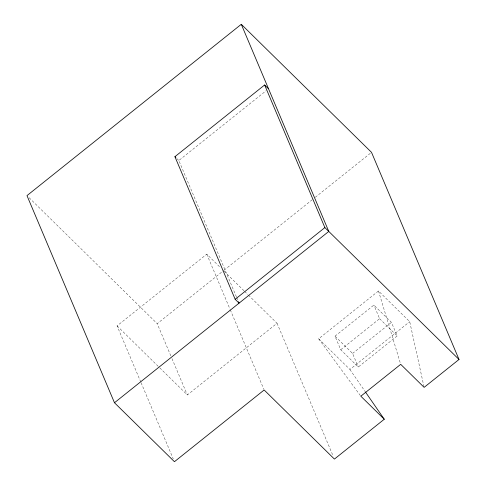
<?xml version="1.0" encoding="UTF-8"?>
<svg xmlns="http://www.w3.org/2000/svg" width="486" height="486" viewBox="0 0 486 486"><rect width="100%" height="100%" fill="white"/><g stroke="black" fill="none" stroke-linecap="round" stroke-linejoin="round"><path stroke-width="0.36" stroke-dasharray="2.43 1.82" d="M236.415 296.849L178.83 160.526L266.176 90.7M140.806 382.075L117.071 325.881L206.775 254.166L220.292 267.452M170.805 355.825L157.221 323.67L223.524 270.666M224.119 270.192L312.322 199.679M315.28 197.31L371.523 152.355M159.773 367.866L187.341 394.972L277.05 323.257L248.401 295.093M360.387 395.598L318.676 338.778L378.485 290.968L409.716 321.677L424.132 387.366M335 336.166L373.874 305.093L391.443 322.364L397.177 335.948L358.303 367.021L340.735 349.75L335 336.166L352.569 353.437L358.303 367.021M340.735 349.75L379.609 318.676L373.874 305.093M352.569 353.437L391.443 322.364M318.676 338.778L349.908 369.482L409.716 321.677M379.609 318.676L397.177 335.948M176.88 158.606L178.83 160.526M224.076 271.176L244.075 290.841M244.616 291.369L247.86 294.559M29.148 197.741L157.221 323.67M117.071 325.881L159.232 367.337M349.908 369.482L364.937 391.254M277.05 323.257L333.244 456.293M236.706 297.547L238.189 301.041M206.775 254.166L230.024 309.193M230.315 309.886L263.855 389.292M171.983 358.619L187.341 394.972M141.104 382.768L173.259 458.906M378.485 290.968L400.488 363.607"/><path stroke-width="0.73" d="M384.262 419.242L360.837 396.205L400.707 364.336L424.132 387.366L459.015 359.476L371.523 152.355L241.287 24.3L26.985 195.615L114.477 402.742L174.444 461.7L264.153 389.985L334.423 459.082L384.262 419.242L365.369 391.874M238.48 301.739L239.069 303.136L235.169 299.303L174.924 156.686L264.633 84.977L268.539 88.817M235.169 299.303L324.873 227.588L264.633 84.977M114.477 402.742L328.779 231.427L241.287 24.3M324.873 227.588L459.015 359.476M174.924 156.686L175.902 157.646"/></g></svg>
